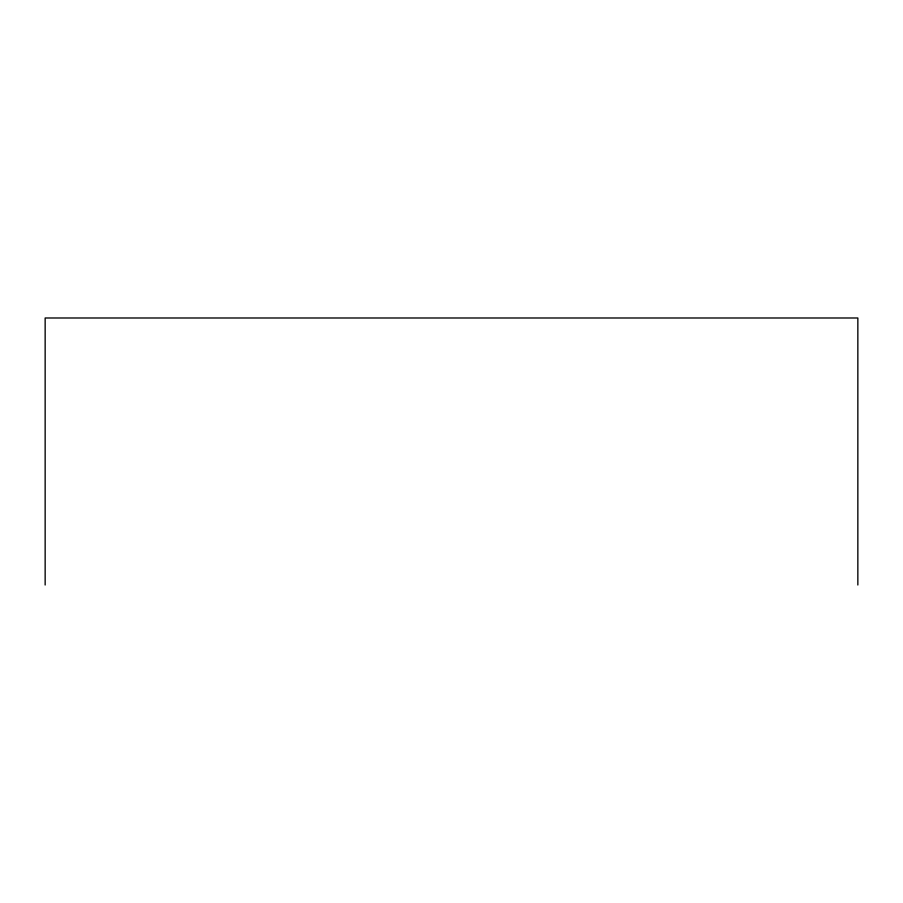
<?xml version="1.0" encoding="UTF-8"?>
<svg xmlns="http://www.w3.org/2000/svg" width="903" height="903" viewBox="0 0 903 903"><rect width="100%" height="100%" fill="white"/><g stroke="black" fill="none" stroke-linecap="round" stroke-linejoin="round"><path stroke-width="1.35" d="M857.85 585.009L857.85 317.991L45.15 317.991L45.15 585.009"/></g></svg>
